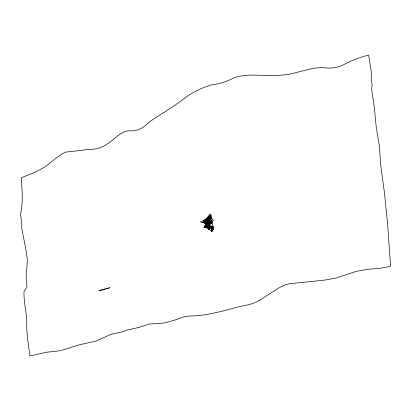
<?xml version="1.0" encoding="UTF-8"?>
<svg xmlns="http://www.w3.org/2000/svg" width="411" height="411" viewBox="0 0 411 411"><rect width="100%" height="100%" fill="white"/><g stroke="black" fill="none" stroke-linecap="round" stroke-linejoin="round"><path stroke-width="0.62" d="M206.199 225.855C206.466 224.961 207.817 224.139 205.906 224.858M206.42 225.531L205.736 226.153M211.377 221.395C210.139 221.478 211.526 222.978 210.288 223.173M207.601 223.805L207.761 225.089M210.812 221.837L210.822 222.202M211.655 221.508L211.737 222.289M207.658 224.149L207.617 223.867M205.942 226.204L207.36 225.716L207.134 224.57M207.319 225.367L207.175 224.627L206.291 224.935C205.695 226.579 207.709 224.576 206.872 225.269M211.763 223.163L211.454 223.517M211.829 222.911L211.732 223.296L211.793 222.582M208.932 229.045L208.767 229.395L208.531 228.578M208.937 229.05L209.518 228.449M207.647 224.216L207.591 223.754M205.223 225.5L204.231 226.985M212.338 230.674L211.886 231.599L209.548 229.497L208.778 229.441L206.897 228.141L203.99 227.252L206.045 223.754L202.798 222.361A3.72 3.196 -4.1 0 1 203.101 222.284L204.955 221.704M211.824 231.367L213.371 229.605M205.402 225.136L205.906 224.868M212.395 230.581L213.843 229.281L212.405 223.343L212.256 221.724L212.574 220.928L211.932 217.912L210.73 214.249L210.273 214.028C207.647 217.45 204.38 220.573 200.249 222.063L203.024 222.438M203.99 227.257L204.226 226.98M204.431 226.8L205.731 226.142M206.127 225.927L206.065 226.764A12.119 10.475 -10.8 0 1 206.368 226.61M210.278 222.613L210.581 222.33L209.964 223.147M206.168 226.276L206.538 225.937M207.175 224.627L206.42 225.434M203.954 220.789L204.298 220.486M209.199 216.078L210.365 215.076L210.437 215.436M204.976 220.019L204.437 220.378M204.616 226.656L206.045 225.906M208.156 217.47L206.877 218.411M210.735 222.202L211.65 221.714L211.588 220.897L210.227 221.365L210.36 221.961L210.802 221.765M206.096 226.343L203.99 227.252M207.976 223.897L209.014 222.685M203.599 221.067L203.532 221.128A5.251 4.069 -67.4 0 1 203.306 221.257M207.74 224.087L208.567 223.558L208.459 224.206M213.294 229.281L212.071 230.083L211.948 229.549L212.41 229.297L211.444 229.811L211.197 228.84M210.021 222.752L211.655 221.709M209.086 227.427L209.019 228.316L209.857 227.745A5.024 4.362 -10.4 0 1 210.201 227.545L209.759 224.884L208.351 225.367L208.459 225.891L209.769 225.043M212.595 229.703L212.055 230.068L211.906 229.43L213.268 228.963L213.35 229.508M208.973 216.243L208.675 216.88M211.105 220.43L210.35 220.948M211.244 228.65L210.966 227.925M208.85 223.353C212.436 223.312 206.682 225.187 207.997 226.343M212.477 229.251C213.576 228.886 212.96 224.951 211.449 226.723M211.105 220.435C212.574 220.296 209.518 221.596 210.494 221.858M209.353 228.074L209.271 228.141A10.337 8.872 -11.4 0 0 209.035 228.336M205.675 226.533L206.009 226.322L204.534 227.113M209.749 221.616L210.35 220.943M210.689 221.729L210.35 221.904M206.718 218.508L206.409 218.714L206.594 219.577M207.822 224.031L208.48 223.599M209.595 216.71L210.329 216.258M210.345 224.17L211.537 223.461M208.372 228.007L209.821 227.088A9.987 8.636 -10.7 0 0 209.523 227.201M209.78 227.807C210.381 227.211 210.504 228.259 210.242 227.124L208.721 227.632M206.358 226.595L207.355 225.87M208.315 223.707L207.899 223.969L208.315 223.702M206.471 226.512L206.065 226.759L205.998 226.24M210.807 222.839L211.747 222.336M209.518 228.459L210.447 228.079L210.319 227.591L208.922 228.079L208.865 227.745M211.562 228.408L212.138 228.352M208.845 217.594L209.117 216.34L209.702 215.996M209.456 216.155L210.042 215.801M209.589 216.7C208.644 217.054 211.12 216.356 210.473 215.636M210.745 223.45L211.033 223.276M210.088 223.281L210.093 223.872M211.162 223.199L210.535 223.337M208.228 223.748L208.403 223.661M206.692 225.814L207.283 225.521M205.67 226.528L204.806 227M208.988 218.287L210.73 217.147L210.581 216.381L209.697 216.684L209.893 218.549M209.317 223.707L209.42 223.045L208.547 223.348M209.045 223.867L209.327 223.702M209.492 223.558L208.136 224.206L208.228 224.673L209.636 224.19L209.538 223.831A12.166 1.033 71 0 1 209.512 223.697L209.466 223.394L209.579 224.062A10.388 8.98 -10.7 0 0 209.317 224.19L208.264 224.791L208.187 224.38M208.875 224.427L209.399 224.149M207.247 226.903L207.339 226.964A10.08 8.652 -4.1 0 0 206.831 227.216L206.589 227.365A11.996 10.29 -4.1 0 1 206.343 227.519L205.582 227.684M210.997 222.726L210.776 222.032L211.66 221.729L211.896 222.962L210.53 223.435L210.442 222.952L211.757 222.387M206.671 227.319L207.005 227.134A10.501 9.006 -4.1 0 1 207.432 226.934M212.251 225.824L211.634 226.178M209.41 223.651L208.618 224.026M211.023 228.136L210.9 227.653L212.009 227.098M211.418 223.055L211.845 222.834L211.516 223.003M208.845 227.673L209.446 227.268A4.84 4.172 -10.9 0 1 209.687 227.165L210.119 226.949L209.492 227.242M204.74 227.432L204.077 227.283L205.926 226.379M211.722 226.122L211.187 226.41M213.083 229.42L212.595 229.708M206.872 227.103L206.533 226.415L207.416 226.107L207.56 226.851L206.697 227.216L207.139 226.959A7.912 6.838 -10.8 0 1 207.411 226.821M205.413 226.672L204.981 226.913M208.829 227.591L208.916 227.545A4.804 4.161 -10.5 0 1 209.173 227.396L209.425 227.278M210.042 215.806L210.381 215.621L210.545 216.284L209.178 216.751L209.091 216.268L210.453 215.801M209.405 224.159L209.512 223.661M208.552 226.718L208.166 227.129M206.964 227.062L207.324 226.877M208.721 224.54L208.356 224.745M206.882 226.281L207.293 226.076M208.911 227.53L209.086 227.458M208.511 224.992L209.646 224.396M209.055 226.363L208.557 226.728L208.819 226.595M208.249 225.12L209.559 224.442M208.947 217.085L208.701 216.993M208.161 225.166L209.471 224.483M210.869 221.632L211.295 221.431M208.053 226.076L207.776 225.177L207.838 225.511M208.403 225.603L209.307 224.92M208.439 225.793L208.058 226.086L209.851 225.372M209.553 217.779L208.937 218.025M209.297 217.917L209.733 217.696M208.058 226.086L208.356 225.932M208.213 226.913L208.906 226.553L208.557 226.728M208.629 225.29L209.718 224.76M208.3 226.867L208.999 226.523L208.731 226.641M208.254 225.973L207.956 226.137L207.807 225.331M209.256 227.37L209.266 227.098M208.798 225.197L209.127 225.002M208.737 225.767L208.916 225.67A9.145 7.958 -10.3 0 1 209.158 225.516L209.821 225.285M205.572 226.25L204.801 226.605M209.769 219.726L209.348 219.926L209.122 218.96M210.257 224.211L210.093 223.861M205.233 226.415L204.971 226.528M209.774 219.731L210.206 219.531M209.256 221.925L209.379 222.515L208.865 222.752A7.09 6.16 -10.5 0 1 208.572 222.901L208.094 223.05M210.072 226.97L210.026 226.199L209.142 226.507L209.281 227.252L210.17 226.944A9.571 8.277 -10.7 0 0 209.908 227.047M209.107 222.644L209.312 222.212M210.535 218.308L211.095 218.272M210.211 219.536L210.648 219.335M210.792 218.21L211.054 218.529M209.235 224.997L209.708 224.704M211.562 227.334L211.922 227.134M211.742 227.206C210.997 227.889 211.47 225.767 211.357 227.278L212.723 226.81L212.631 226.327L211.269 226.795L211.331 227.083M209.019 221.159L207.647 221.596M209.122 222.038L208.233 222.294M209.06 221.128C209.23 220.579 208.567 221.657 207.971 221.575M210.134 219.063L209.749 219.233L211.074 218.637L209.836 219.186M211.09 218.703L210.329 218.996M211.182 226.399L210.663 226.605L210.735 226.944M211.09 219.155L211.197 218.765M211.382 221.395L211.639 221.288L210.314 221.848M212.112 227.052L212.739 226.872M212.723 226.81L212.287 226.985M205.068 222.187L205.007 221.077M208.197 218.231L208.665 219.525M205.007 221.067L206.235 220.604L206.07 219.813L205.187 220.121L205.356 220.938L204.729 221.144M209.903 218.544L210.34 218.375M203.974 222.67L204.246 222.577M208.382 218.159L207.73 218.4M209.112 218.914L209.518 218.698M208.023 220.815C210.144 219.782 206.779 221.863 206.815 220.604M210.283 219.006L210.643 218.873M207.776 218.909L208.495 218.642L208.233 217.419M207.781 222.048L207.221 222.228L207.129 221.842M208.305 218.719L208.449 218.467M205.315 220.733L205.187 220.121L206.091 219.864L206.24 220.625L205.341 220.866M204.246 222.567L205.253 222.228M207.961 221.971L208.336 221.842M209.518 218.693L210.997 218.21L211.09 218.693M208.547 219.001L208.649 219.464L207.714 219.556M204.288 221.318L205.264 220.954M208.202 218.76L207.832 218.893M208.146 221.904L208.521 221.781M207.653 224.524L207.971 224.416M208.182 224.339L207.863 224.447M212.955 227.781L212.086 228.146M208.156 218.236L206.969 218.626M204.2 221.349L204.555 221.216L203.383 221.601L203.491 222.11M208.613 221.745L209.184 221.586L209.076 221.139M203.979 222.68L203.64 222.675M208.233 222.3C207.935 222.819 207.375 223.209 207.658 224.067M208.038 222.366L207.909 222.726M207.776 220.902L207.874 220.424M207.879 220.871L207.498 220.99A2.235 1.927 -10.7 0 1 207.165 221.056L207.498 220.995L207.766 221.627M206.538 221.858L206.271 220.697L204.853 221.19L205.079 222.238L206.538 221.858L206.769 222.824L205.834 223.009L205.618 222.074L205.048 222.12M207.504 223.414C207.493 224.576 207.725 223.045 207.925 222.798M204.555 221.216L203.933 221.442M205.706 220.799C208.48 220.563 202.099 222.567 206.373 221.205M205.079 222.238L206.497 221.745L206.404 221.282L205.012 221.95M207.576 223.245L207.468 223.281M207.293 225.305L205.87 225.793L206.029 226.672L207.396 226.076M205.962 226.256L206.908 225.932M210.73 217.147L209.836 217.429L209.687 216.674L209.862 217.424M208.475 218.611L207.077 219.14L206.974 218.637L208.392 218.184L208.29 217.655M209.898 217.594L210.057 218.375L210.941 218.071L210.864 217.686M208.644 219.448L207.755 219.757L207.689 218.94M208.757 219.828A6.001 0.478 71.3 0 1 208.711 219.633L207.827 219.931L207.668 219.551M208.711 219.715C209.456 220.892 207.683 220.656 207.606 221.401M207.653 221.606L209.035 221.072L208.947 220.599M207.874 222.598L209.302 222.156M209.369 222.469L208.475 222.783L208.685 224.093L209.533 223.79M212.035 228.002L212.919 227.699L212.78 226.954L211.896 227.262L212.035 228.002L211.855 227.16M212.148 228.295L212.287 229.04L213.175 228.732L213.001 227.982M211.994 229.913C215.785 228.105 211.968 229.59 212.271 228.845M207.694 219.453L207.463 219.027M205.264 219.926L205.973 219.859M207.55 218.991L206.543 219.325M207.072 219.998L207.54 219.859M207.077 220.003L206.702 220.116L206.836 220.676M207.17 218.554L207.57 218.436M208.521 222.202L208.937 222.094M208.839 222.115L209.127 222.043M205.253 222.223L205.351 222.207A5.132 4.403 -3.7 0 1 205.634 222.14L205.634 222.14A5.132 4.403 -3.7 0 0 205.346 222.197M206.291 223.389L205.659 223.476M206.106 223.435L206.574 223.332M205.937 222.983L206.45 222.89M204.735 227.427L205.053 227.504M204.308 222.89L205.664 223.481M205.053 227.494L205.207 227.545A1.937 0.755 54.2 0 1 205.356 227.576L205.423 227.627M204.241 222.88L203.789 222.731M203.173 222.485L203.64 222.68M212.097 228.203L212.271 228.84M212.246 228.747L212.158 228.439M211.331 229.384L211.162 228.706M208.901 227.9L208.983 228.172M208.413 228.162L208.418 228.167A8.657 0.781 70.7 0 0 208.444 228.408M210.37 227.812L210.447 228.084L210.319 227.591M209.009 228.295L208.88 227.797M206.764 223.296L206.707 223.07M211.788 231.223L211.506 230.032M207.504 220.99L207.627 221.555M207.432 223.132L207.334 222.741M208.932 220.609L209.014 220.943M208.711 219.623L208.855 220.368L207.966 220.671L207.827 219.931L207.874 220.435M208.947 220.676L209.045 221.067M207.026 221.437L207.129 221.853M210.9 227.663L210.797 227.221M212.076 228.11L211.999 227.786M210.745 217.219L210.848 217.619M210.699 217.023L210.607 216.643M207.822 220.224L207.735 219.854M209.261 227.309L209.184 226.964M210.638 216.767L210.411 215.775M208.043 226.589L208.125 226.954M211.876 227.252L211.948 227.56M209.153 221.457L209.261 221.93M208.531 222.947L208.583 223.224M207.236 222.294L207.314 222.634M205.747 222.623L205.834 223.009M211.608 230.448L211.886 231.599M209.209 216.772L209.117 216.361M208.223 227.391L208.254 227.509A4.423 0.385 70.7 0 1 208.197 227.375L208.182 227.18M210.052 218.282L209.913 217.65L210.802 217.327L210.941 218.071M209.733 219.161L209.62 218.652L209.749 219.222M208.875 217.758L208.937 218.03M208.377 218.051L208.5 218.744M206.322 218.318L207.961 225.731M208.516 216.145L210.134 223.563M209.117 226.646L208.994 226.055M208.392 218.215L208.341 217.881L208.48 218.554M209.091 226.302L209.99 226.101L209.107 226.42L208.968 225.675L209.06 226.158M209.194 226.769L209.132 226.697M211.583 220.984L210.715 221.498L210.833 222.289M203.317 221.282L203.414 221.76M210.447 215.487L210.396 215.236M209.101 218.863L208.968 218.179M209.173 226.908L209.24 227.201M206.718 220.178L206.589 219.531M210.047 226.374L209.8 225.192M209.04 226.05L208.916 225.675M209.841 222.063L209.79 221.812M208.958 225.649L208.983 226.009M210.478 215.641L210.381 215.143M209.851 222.115L209.949 222.726A5.903 0.498 71 0 0 209.929 222.675L209.944 222.67M210.524 223.286L210.524 223.286A4.629 0.39 71 0 1 210.499 223.147L210.478 223.045M208.023 226.487L208.048 226.595A7.66 0.642 71 0 0 208.064 226.502M207.879 222.531L207.971 223.003L209.379 222.515L209.415 222.973M206.985 218.673L207.077 219.14M206.605 226.759L206.625 226.887M208.218 224.509L208.254 224.725M210.011 223.435L209.964 223.142M210.9 222.685L210.864 222.464M208.624 224.062L208.583 223.795M209.456 223.312L209.435 223.152A10.249 0.868 71 0 1 209.394 223.081L209.461 223.322A10.26 0.868 71 0 0 209.476 223.456M211.023 219.222A9.14 7.958 -10.6 0 1 210.756 219.34M211.49 220.491A5.816 0.791 72.7 0 1 211.47 220.317M207.154 221.657A11.431 0.966 71 0 1 207.206 221.858M210.596 223.034A10.064 8.652 -11.1 0 1 210.858 222.87M208.891 217.65A7.752 0.709 70.4 0 1 208.927 217.815M206.003 226.312A3.298 2.846 -10.8 0 1 205.752 226.471M208.346 227.817A4.423 0.36 71.2 0 1 208.305 227.637M208.557 219.027A3.067 0.257 71 0 1 208.526 218.868M208.824 224.031A8.431 7.244 -11.2 0 1 209.081 223.877M209.333 224.904A8.21 7.141 -10.5 0 1 209.61 224.791M205.459 220.913A6.144 5.292 -11 0 1 205.752 220.805M206.163 226.867A11.308 0.889 71.7 0 1 206.142 226.744M390.45 264.134L390.45 266.508L379.183 268.373L367.552 269.318L356.358 271.368L335.119 278.319L323.863 280.21L289.241 283.739L283.903 285.398L278.894 287.89L259.798 300.2L254.794 302.707L249.508 304.51L238.442 306.863L222.161 311.209L211.141 313.685L199.869 315.54L188.12 316.182L182.53 317.225L177.367 319.326L166.583 322.399L161.009 323.472L149.214 324.012L138.594 327.5L127.574 329.976L122.339 331.893L111.247 334.194L95.989 341.094L79.451 344.783L63.443 349.807L57.93 351.035L46.402 352.242L29.88 355.977C28.436 344.711 26.438 333.388 26.772 322.044C26.551 311.769 23.597 301.705 24.028 291.409L27.028 287.017L26.196 277.805L26.217 270.715L26.936 267.767L27.362 259.315L25.6 247.776L21.798 228.763L21.773 223.933L20.55 213.746C23.345 202.042 21.983 189.759 21.357 177.716C30.013 174.3 38.927 171.084 46.546 165.618C52.803 161.199 58.177 155.497 65.226 152.26C72.798 150.945 80.494 150.94 88.036 149.239C95.83 150.082 103.248 147.174 109.367 142.509C115.553 138.214 120.762 131.674 128.684 130.755C136.74 131.741 143.901 127.759 149.198 121.98C161.836 113.549 175.06 105.904 187.015 96.415C194.835 91.293 203.286 87.075 212.364 84.712C219.895 83.911 226.985 81.445 233.705 78.013C248.717 72.346 265.028 77.047 280.6 75.156C295.997 74.699 310.11 66.305 325.738 67.882C333.496 68.863 341.079 66.685 347.624 62.544C354.4 59.456 361.454 56.985 368.636 55.023L371.652 74.448L371.082 77.787L372.104 85.103L371.688 88.812L372.022 92.023L374.354 107.374L376.116 126.043L379.332 145.977L380.848 166.414L384.331 191.762L387.599 223.723L390.45 264.134M209.929 222.803L209.929 222.834A5.903 0.503 70.6 0 0 209.959 222.762L209.939 222.783M213.925 220.204L213.689 220.368L213.925 220.204M206.569 221.93L205.685 222.238L205.824 222.983L206.712 222.675L206.569 221.93M103.526 289.472L98.994 290.777L109.788 287.746L103.526 289.472"/></g></svg>
